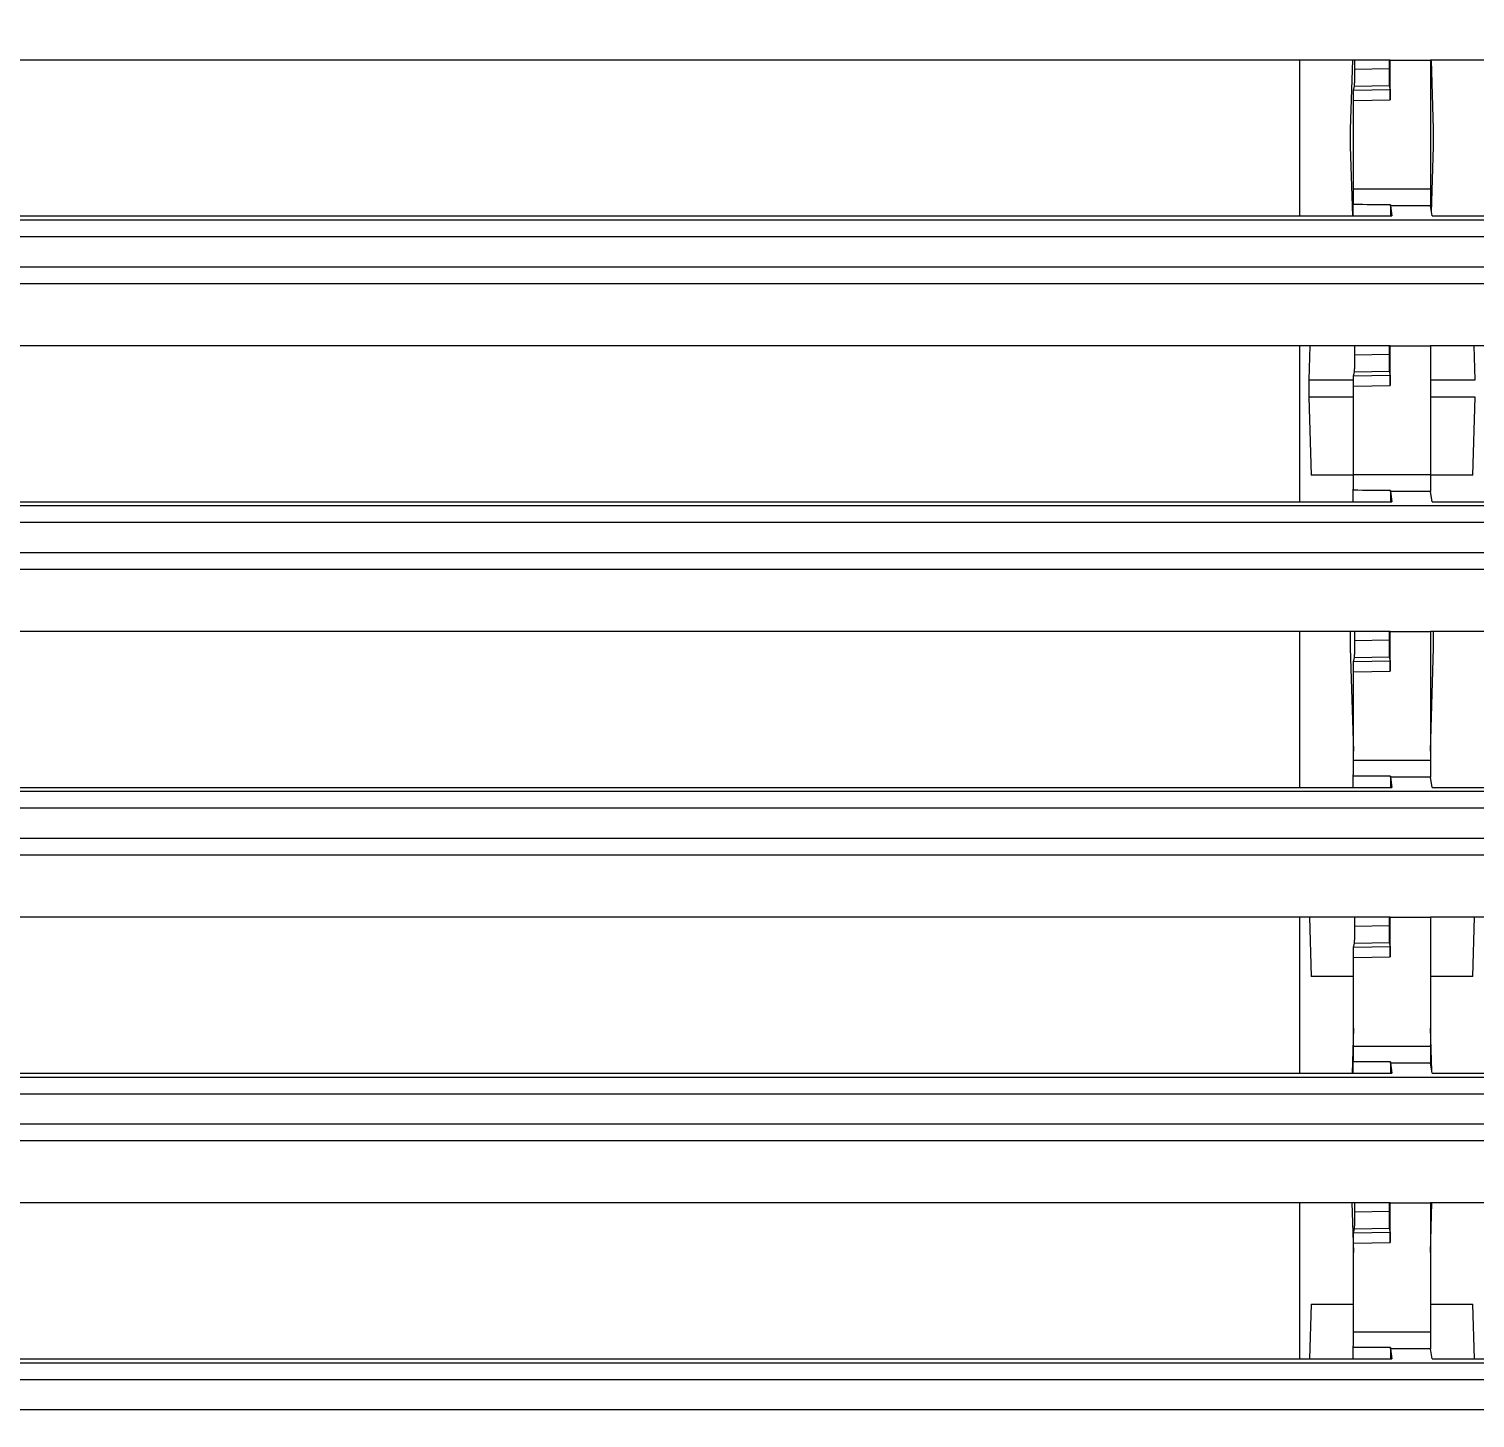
# Model space of a CAD drawing. Header units: millimetres. Extents: x -56261 to 196039, y 9480 to 100001.
# Drawn here: x 33516.31 to 33545.86, y 95765.54 to 95793.94 of the extents above; entities that cross this region are included whole.
import ezdxf

# ---------------------------------------------------------------- set-up
doc = ezdxf.new("R2010")
doc.units = ezdxf.units.MM
doc.set_wipeout_variables(frame=1)
doc.layers.add('SS-AIRCON', color=5, linetype='Continuous')
doc.layers.add('SS-TEXT', color=7, linetype='Continuous')

# ---------------------------------------------------------------- blocks, each defined once
blk = doc.blocks.new('I48T')
at = {"layer": 'SS-AIRCON', "color": 0, "linetype": 'Continuous'}
for p, q in [((-599.9007, -42.51793), (599.9006, -42.51793)), ((599.9006, -43.43208), (-599.9007, -43.43208)), ((578.5326, -43.93017), (-578.5326, -43.93017)), ((210.3008, -44.04772), (126.9009, -44.04772)), ((209.0342, -44.04772), (209.0837, -45.68435)), ((210.3008, -44.04772), (210.3429, -44.34899)), ((294.9008, -44.04772), (211.5009, -44.04772)), ((211.543, -44.34899), (211.5009, -44.04772)), ((213.9162, -45.68435), (213.9657, -44.04772)), ((214.25, -44.04772), (214.25, -48.71102)), ((210.3429, -44.34899), (211.543, -44.34899)), ((210.3485, -44.8476), (212.6515, -44.8476)), ((210.3485, -48.71102), (210.3485, -44.8476)), ((212.6515, -44.8476), (212.6515, -47.5062)), ((210.3485, -45.68435), (209.0837, -45.68435)), ((213.9162, -45.68435), (212.6515, -45.68435)), ((210.3485, -47.22771), (210.3036, -48.71102)), ((212.6515, -47.5062), (211.5486, -47.52548)), ((211.5486, -47.52548), (211.5486, -48.71102)), ((212.6963, -48.71102), (212.6515, -47.22773)), ((211.552, -47.82505), (212.648, -47.8059)), ((211.582, -47.95296), (211.552, -47.82505)), ((212.6178, -47.9358), (211.582, -47.95296)), ((212.648, -47.8059), (212.6178, -47.9358)), ((211.5878, -48.4521), (212.612, -48.43513)), ((212.612, -48.43513), (212.612, -48.71102)), ((126.9486, -48.71102), (210.3485, -48.71102)), ((211.5486, -48.71102), (210.3485, -48.71102)), ((211.5486, -48.71102), (294.9485, -48.71102)), ((211.5878, -48.71102), (211.5878, -48.4521)), ((580.0736, -50.57954), (-580.0737, -50.57954)), ((-599.9007, -51.06793), (599.9006, -51.06793)), ((599.9006, -51.98208), (-599.9007, -51.98208)), ((578.5326, -52.48017), (-578.5326, -52.48017)), ((210.3008, -52.59772), (126.9009, -52.59772)), ((210.3008, -52.59772), (210.3429, -52.89899)), ((210.3096, -52.66086), (210.3485, -53.94441)), ((294.9008, -52.59772), (211.5009, -52.59772)), ((211.543, -52.89899), (211.5009, -52.59772)), ((212.6515, -53.94439), (212.6922, -52.59772)), ((214.25, -52.59772), (214.25, -57.26102)), ((210.3429, -52.89899), (211.543, -52.89899)), ((210.3485, -57.26102), (210.3485, -53.3976)), ((210.3485, -53.3976), (212.6515, -53.3976)), ((212.6515, -53.3976), (212.6515, -56.0562)), ((209.0837, -55.4882), (209.0301, -57.26102)), ((209.0837, -55.4882), (210.3485, -55.4882)), ((212.6515, -55.4882), (213.9162, -55.4882)), ((213.9698, -57.26102), (213.9162, -55.4882)), ((212.6515, -56.0562), (211.5486, -56.07548)), ((211.5486, -56.07548), (211.5486, -57.26102)), ((211.552, -56.37505), (212.648, -56.3559)), ((211.582, -56.50296), (211.552, -56.37505)), ((212.6178, -56.4858), (211.582, -56.50296)), ((212.648, -56.3559), (212.6178, -56.4858)), ((211.5878, -57.0021), (212.612, -56.98513)), ((211.5878, -57.26102), (211.5878, -57.0021)), ((212.612, -56.98513), (212.612, -57.26102)), ((126.9486, -57.26102), (210.3485, -57.26102)), ((211.5486, -57.26102), (210.3485, -57.26102)), ((211.5486, -57.26102), (294.9485, -57.26102)), ((580.0736, -59.12954), (-580.0737, -59.12954)), ((-599.9007, -59.61793), (599.9006, -59.61793)), ((599.9006, -60.53208), (-599.9007, -60.53208)), ((578.5326, -61.03017), (-578.5326, -61.03017)), ((210.3008, -61.14772), (126.9009, -61.14772)), ((210.3008, -61.14772), (210.3429, -61.44899)), ((294.9008, -61.14772), (211.5009, -61.14772)), ((211.543, -61.44899), (211.5009, -61.14772)), ((214.25, -61.14772), (214.25, -65.81102)), ((210.3429, -61.44899), (211.543, -61.44899)), ((210.3485, -62.22771), (210.2548, -65.32427)), ((210.3485, -61.9476), (212.6515, -61.9476)), ((210.3485, -65.81102), (210.3485, -61.9476)), ((212.6515, -61.9476), (212.6515, -64.6062)), ((212.7452, -65.32427), (212.6515, -62.22773)), ((212.6515, -64.6062), (211.5486, -64.62548)), ((211.5486, -64.62548), (211.5486, -65.81102)), ((211.552, -64.92505), (212.648, -64.9059)), ((211.582, -65.05296), (211.552, -64.92505)), ((212.6178, -65.0358), (211.582, -65.05296)), ((212.648, -64.9059), (212.6178, -65.0358)), ((211.5878, -65.5521), (212.612, -65.53513)), ((211.5878, -65.81102), (211.5878, -65.5521)), ((212.612, -65.53513), (212.612, -65.81102)), ((126.9486, -65.81102), (210.3485, -65.81102)), ((211.5486, -65.81102), (210.3485, -65.81102)), ((211.5486, -65.81102), (294.9485, -65.81102)), ((580.0736, -67.67954), (-580.0737, -67.67954)), ((-599.9007, -68.16793), (599.9006, -68.16793)), ((599.9006, -69.08208), (-599.9007, -69.08208)), ((578.5326, -69.58017), (-578.5326, -69.58017)), ((210.3008, -69.69772), (126.9009, -69.69772)), ((210.3008, -69.69772), (210.3429, -69.99899)), ((210.3429, -69.99899), (211.543, -69.99899)), ((294.9008, -69.69772), (211.5009, -69.69772)), ((211.543, -69.99899), (211.5009, -69.69772)), ((214.25, -69.69772), (214.25, -74.36102)), ((209.0837, -70.4882), (209.013, -72.82646)), ((209.0837, -70.4882), (210.3485, -70.4882)), ((210.3485, -74.36102), (210.3485, -70.4976)), ((210.3485, -70.4976), (212.6515, -70.4976)), ((212.6515, -70.4976), (212.6515, -73.1562)), ((212.6516, -70.4882), (213.9162, -70.4882)), ((213.9869, -72.82646), (213.9162, -70.4882)), ((209.013, -72.82646), (210.3485, -72.82646)), ((212.6515, -72.82646), (213.9869, -72.82646)), ((209.013, -73.34608), (209.0437, -74.36102)), ((210.3485, -73.34608), (209.013, -73.34608)), ((212.6515, -73.1562), (211.5486, -73.17548)), ((211.5486, -73.17548), (211.5486, -74.36102)), ((211.552, -73.47505), (212.648, -73.4559)), ((211.582, -73.60296), (211.552, -73.47505)), ((212.648, -73.4559), (212.6178, -73.5858)), ((213.9869, -73.34608), (212.6506, -73.34608)), ((213.9562, -74.36102), (213.9869, -73.34608)), ((212.6178, -73.5858), (211.582, -73.60296)), ((126.9486, -74.36102), (210.3485, -74.36102)), ((211.5486, -74.36102), (210.3485, -74.36102)), ((211.5486, -74.36102), (294.9485, -74.36102)), ((211.5878, -74.1021), (212.612, -74.08513)), ((211.5878, -74.36102), (211.5878, -74.1021)), ((212.612, -74.08513), (212.612, -74.36102)), ((580.0736, -76.22954), (-580.0737, -76.22954)), ((-599.9007, -76.71793), (599.9006, -76.71793)), ((599.9006, -77.63208), (-599.9007, -77.63208)), ((578.5326, -78.13017), (-578.5326, -78.13017)), ((210.3008, -78.24772), (126.9009, -78.24772)), ((210.3008, -78.24772), (210.3429, -78.54899)), ((294.9008, -78.24772), (211.5009, -78.24772)), ((211.543, -78.54899), (211.5009, -78.24772)), ((212.7452, -80.32427), (212.6823, -78.24772)), ((214.25, -78.24772), (214.25, -82.91102)), ((210.3146, -78.34652), (210.2548, -80.32427)), ((210.3429, -78.54899), (211.543, -78.54899)), ((210.3485, -79.0476), (212.6515, -79.0476)), ((210.3485, -82.91102), (210.3485, -79.0476)), ((212.6515, -79.0476), (212.6515, -81.7062)), ((210.2548, -80.84763), (210.3172, -82.91102)), ((212.6827, -82.91102), (212.7451, -80.84763)), ((212.6515, -81.7062), (211.5486, -81.72548)), ((211.5486, -81.72548), (211.5486, -82.91102)), ((211.552, -82.02505), (212.648, -82.0059)), ((211.582, -82.15296), (211.552, -82.02505)), ((212.6178, -82.1358), (211.582, -82.15296)), ((212.648, -82.0059), (212.6178, -82.1358)), ((126.9486, -82.91102), (210.3485, -82.91102)), ((211.5486, -82.91102), (210.3485, -82.91102)), ((211.5486, -82.91102), (294.9485, -82.91102)), ((211.5878, -82.6521), (212.612, -82.63513)), ((211.5878, -82.91102), (211.5878, -82.6521)), ((212.612, -82.63513), (212.612, -82.91102))]:
    blk.add_line(p, q, dxfattribs=at)
for points in [[(210.3485, -44.8475), (210.3485, -44.82727, 0.00015336), (210.3485, -44.80666, 0.00014369), (210.3485, -44.78565, 0.00014235), (210.3485, -44.7643, 0.00015144), (210.3484, -44.74267, 0.00015745), (210.3484, -44.72083, 0.0001634), (210.3483, -44.69883, 0.00016953), (210.3483, -44.67675, 0.00017857), (210.3482, -44.65467, 0.00018745), (210.3481, -44.63268, 0.00019883), (210.3479, -44.61087, 0.00021078), (210.3478, -44.58932, 0.00022579), (210.3476, -44.56815, 0.00024262), (210.3474, -44.54743, 0.00026357), (210.3473, -44.5273, 0.00028666), (210.347, -44.50782, 0.00031355), (210.3468, -44.48913, 0.00035061), (210.3466, -44.47128, 0.00040055), (210.3463, -44.45439, 0.00044368), (210.346, -44.43854, 0.00047523), (210.3457, -44.42385, 0.0006031), (210.3454, -44.41025, 0.00085695), (210.3451, -44.39784, 0.00082954), (210.3448, -44.38692, 0.00037173), (210.3445, -44.37769, 0.00149668), (210.3441, -44.36888, 0.0044122), (210.3436, -44.35929, 0.00430577), (210.3428, -44.34912, 0.0034962)], [(212.6559, -44.38822), (212.6556, -44.39705, 0.00100436), (212.6553, -44.40665, 0.0008493), (212.655, -44.41708, 0.00072114), (212.6547, -44.42826, 0.00062815), (212.6544, -44.4402, 0.00055061), (212.6542, -44.45281, 0.00048868), (212.6539, -44.4661, 0.00043645), (212.6537, -44.48, 0.00039449), (212.6535, -44.49449, 0.0003585), (212.6532, -44.50949, 0.00032833), (212.653, -44.52499, 0.00030237), (212.6529, -44.5409, 0.00027997), (212.6527, -44.5572, 0.00026101), (212.6525, -44.57383, 0.00024433), (212.6524, -44.59074, 0.00022952), (212.6522, -44.60787, 0.00021541), (212.6521, -44.62518, 0.00020576), (212.652, -44.64263, 0.00019823), (212.6519, -44.66019, 0.00018544), (212.6518, -44.67773, 0.00016802), (212.6518, -44.69517, 0.00017483), (212.6517, -44.71283, 0.00019426), (212.6516, -44.73078, 0.00014924), (212.6516, -44.7476, 0.00006427), (212.6516, -44.76277, 0.00018984), (212.6516, -44.78178, 0.00030917), (212.6516, -44.81041, 0.0001564), (212.6516, -44.8475, 0.00008632)], [(211.5521, -47.82499), (211.5519, -47.82395, -0.02762252), (211.5518, -47.82223, -0.00984144), (211.5516, -47.81979, -0.005047), (211.5514, -47.81665, -0.0032506), (211.5512, -47.81274, -0.00220011), (211.5511, -47.80808, -0.00160632), (211.5509, -47.80262, -0.00121177), (211.5507, -47.7964, -0.00096636), (211.5505, -47.78939, -0.00078044), (211.5504, -47.78162, -0.00065297), (211.5502, -47.77308, -0.00055064), (211.55, -47.76382, -0.00047675), (211.5499, -47.75383, -0.00041543), (211.5497, -47.74319, -0.00036944), (211.5496, -47.73191, -0.0003291), (211.5495, -47.72005, -0.00029678), (211.5493, -47.70766, -0.00027212), (211.5492, -47.69478, -0.00025428), (211.5491, -47.68146, -0.00022993), (211.549, -47.66784, -0.00020327), (211.5489, -47.65401, -0.00020711), (211.5488, -47.63973, -0.00022614), (211.5488, -47.62495, -0.00016931), (211.5487, -47.61095, -0.00007116), (211.5487, -47.5982, -0.00021306), (211.5486, -47.582, -0.00034096), (211.5486, -47.55738, -0.00016962), (211.5486, -47.52532, -0.0000923)], [(212.6178, -47.9359), (212.6176, -47.93793, 0.02449992), (212.6173, -47.94133, 0.00856643), (212.617, -47.94617, 0.00428988), (212.6167, -47.95239, 0.0026938), (212.6164, -47.96008, 0.00180774), (212.6161, -47.96917, 0.00131206), (212.6158, -47.97969, 0.00098823), (212.6155, -47.99156, 0.00078446), (212.6153, -48.00478, 0.00063399), (212.615, -48.01925, 0.00052889), (212.6147, -48.03496, 0.00044693), (212.6145, -48.05176, 0.0003861), (212.6142, -48.06962, 0.00033731), (212.614, -48.08841, 0.00029931), (212.6138, -48.10806, 0.00026747), (212.6136, -48.12844, 0.00024087), (212.6134, -48.14944, 0.00022122), (212.6132, -48.17098, 0.00020594), (212.6131, -48.19298, 0.00018714), (212.6129, -48.21519, 0.0001658), (212.6128, -48.23749, 0.00016785), (212.6127, -48.26023, 0.00018119), (212.6126, -48.28348, 0.00013801), (212.6125, -48.30535, 0.00006186), (212.6124, -48.32512, 0.00016942), (212.6123, -48.34986, 0.00026948), (212.6122, -48.38698, 0.00013685), (212.6122, -48.435, 0.00007607)], [(210.3485, -53.39749), (210.3485, -53.37726, 0.00015336), (210.3485, -53.35665, 0.00014369), (210.3485, -53.33564, 0.00014235), (210.3485, -53.31429, 0.00015144), (210.3484, -53.29266, 0.00015745), (210.3484, -53.27082, 0.0001634), (210.3483, -53.24882, 0.00016953), (210.3483, -53.22674, 0.00017857), (210.3482, -53.20467, 0.00018745), (210.3481, -53.18268, 0.00019883), (210.3479, -53.16086, 0.00021078), (210.3478, -53.13932, 0.00022579), (210.3476, -53.11814, 0.00024261), (210.3474, -53.09743, 0.00026357), (210.3473, -53.0773, 0.00028665), (210.347, -53.05782, 0.00031355), (210.3468, -53.03912, 0.0003506), (210.3466, -53.02127, 0.00040054), (210.3463, -53.00439, 0.00044367), (210.346, -52.98853, 0.00047521), (210.3457, -52.97384, 0.00060308), (210.3454, -52.96025, 0.00085691), (210.3451, -52.94784, 0.00082949), (210.3448, -52.93691, 0.0003717), (210.3445, -52.92768, 0.00149656), (210.3441, -52.91887, 0.0044117), (210.3436, -52.90928, 0.00430502), (210.3428, -52.89911, 0.00349544)], [(212.6559, -52.93821), (212.6556, -52.94704, 0.00100421), (212.6553, -52.95665, 0.00084919), (212.655, -52.96707, 0.00072106), (212.6547, -52.97826, 0.00062809), (212.6544, -52.99019, 0.00055056), (212.6542, -53.00281, 0.00048864), (212.6539, -53.0161, 0.00043642), (212.6537, -53.03, 0.00039446), (212.6535, -53.04448, 0.00035848), (212.6532, -53.05949, 0.00032831), (212.653, -53.07498, 0.00030236), (212.6529, -53.09089, 0.00027996), (212.6527, -53.1072, 0.000261), (212.6525, -53.12382, 0.00024432), (212.6524, -53.14073, 0.00022952), (212.6522, -53.15787, 0.00021541), (212.6521, -53.17517, 0.00020576), (212.652, -53.19263, 0.00019822), (212.6519, -53.21019, 0.00018544), (212.6518, -53.22773, 0.00016802), (212.6518, -53.24516, 0.00017483), (212.6517, -53.26282, 0.00019427), (212.6516, -53.28077, 0.00014924), (212.6516, -53.29759, 0.00006427), (212.6516, -53.31276, 0.00018984), (212.6516, -53.33178, 0.00030918), (212.6516, -53.3604, 0.00015641), (212.6516, -53.39749, 0.00008632)], [(211.5521, -56.37498), (211.5519, -56.37394, -0.02764609), (211.5518, -56.37222, -0.00984643), (211.5516, -56.36978, -0.00504879), (211.5514, -56.36664, -0.00325148), (211.5512, -56.36273, -0.00220057), (211.5511, -56.35807, -0.00160659), (211.5509, -56.35262, -0.00121194), (211.5507, -56.3464, -0.00096648), (211.5505, -56.33938, -0.00078052), (211.5504, -56.33161, -0.00065302), (211.5502, -56.32307, -0.00055068), (211.55, -56.31381, -0.00047678), (211.5499, -56.30383, -0.00041545), (211.5497, -56.29319, -0.00036945), (211.5496, -56.2819, -0.00032911), (211.5495, -56.27005, -0.00029679), (211.5493, -56.25765, -0.00027212), (211.5492, -56.24478, -0.00025428), (211.5491, -56.23145, -0.00022993), (211.549, -56.21784, -0.00020327), (211.5489, -56.204, -0.00020711), (211.5488, -56.18972, -0.00022614), (211.5488, -56.17494, -0.00016931), (211.5487, -56.16094, -0.00007116), (211.5487, -56.1482, -0.00021305), (211.5486, -56.13199, -0.00034095), (211.5486, -56.10737, -0.00016962), (211.5486, -56.07532, -0.0000923)], [(212.6178, -56.48589), (212.6176, -56.48792, 0.02448778), (212.6173, -56.49133, 0.00856397), (212.617, -56.49616, 0.00428904), (212.6167, -56.50238, 0.0026934), (212.6164, -56.51007, 0.00180753), (212.6161, -56.51916, 0.00131194), (212.6158, -56.52968, 0.00098815), (212.6155, -56.54155, 0.0007844), (212.6153, -56.55478, 0.00063396), (212.615, -56.56925, 0.00052886), (212.6147, -56.58495, 0.00044692), (212.6145, -56.60175, 0.00038609), (212.6142, -56.61962, 0.0003373), (212.614, -56.63841, 0.0002993), (212.6138, -56.65806, 0.00026747), (212.6136, -56.67843, 0.00024086), (212.6134, -56.69944, 0.00022122), (212.6132, -56.72098, 0.00020594), (212.6131, -56.74297, 0.00018714), (212.6129, -56.76519, 0.0001658), (212.6128, -56.78749, 0.00016785), (212.6127, -56.81023, 0.00018119), (212.6126, -56.83348, 0.00013801), (212.6125, -56.85534, 0.00006186), (212.6124, -56.87511, 0.00016942), (212.6123, -56.89985, 0.00026948), (212.6122, -56.93697, 0.00013685), (212.6122, -56.98499, 0.00007607)], [(210.3485, -61.94748), (210.3485, -61.92725, 0.00015336), (210.3485, -61.90664, 0.0001437), (210.3485, -61.88563, 0.00014235), (210.3485, -61.86429, 0.00015145), (210.3484, -61.84266, 0.00015745), (210.3484, -61.82081, 0.00016341), (210.3483, -61.79882, 0.00016953), (210.3483, -61.77674, 0.00017858), (210.3482, -61.75466, 0.00018745), (210.3481, -61.73267, 0.00019883), (210.3479, -61.71086, 0.00021078), (210.3478, -61.68931, 0.00022578), (210.3476, -61.66814, 0.00024261), (210.3474, -61.64742, 0.00026357), (210.3473, -61.62729, 0.00028665), (210.347, -61.60781, 0.00031354), (210.3468, -61.58912, 0.0003506), (210.3466, -61.57127, 0.00040053), (210.3463, -61.55438, 0.00044365), (210.346, -61.53853, 0.00047519), (210.3457, -61.52384, 0.00060305), (210.3454, -61.51024, 0.00085686), (210.3451, -61.49783, 0.00082944), (210.3448, -61.48691, 0.00037168), (210.3445, -61.47767, 0.00149645), (210.3441, -61.46887, 0.00441119), (210.3436, -61.45928, 0.00430428), (210.3428, -61.4491, 0.00349467)], [(212.6559, -61.4882), (212.6556, -61.49703, 0.00100406), (212.6553, -61.50664, 0.00084908), (212.655, -61.51707, 0.00072098), (212.6547, -61.52825, 0.00062802), (212.6544, -61.54018, 0.00055051), (212.6542, -61.5528, 0.00048861), (212.6539, -61.56609, 0.00043639), (212.6537, -61.57999, 0.00039444), (212.6535, -61.59448, 0.00035846), (212.6532, -61.60948, 0.0003283), (212.653, -61.62497, 0.00030234), (212.6529, -61.64089, 0.00027995), (212.6527, -61.65719, 0.000261), (212.6525, -61.67382, 0.00024432), (212.6524, -61.69073, 0.00022951), (212.6522, -61.70786, 0.00021541), (212.6521, -61.72517, 0.00020576), (212.652, -61.74262, 0.00019822), (212.6519, -61.76018, 0.00018544), (212.6518, -61.77772, 0.00016802), (212.6518, -61.79516, 0.00017483), (212.6517, -61.81281, 0.00019427), (212.6516, -61.83077, 0.00014924), (212.6516, -61.84759, 0.00006427), (212.6516, -61.86275, 0.00018985), (212.6516, -61.88177, 0.00030918), (212.6516, -61.91039, 0.00015641), (212.6516, -61.94748, 0.00008632)], [(211.5521, -64.92498), (211.5519, -64.92394, -0.0276697), (211.5518, -64.92221, -0.00985142), (211.5516, -64.91978, -0.00505058), (211.5514, -64.91663, -0.00325236), (211.5512, -64.91272, -0.00220104), (211.5511, -64.90806, -0.00160687), (211.5509, -64.90261, -0.00121211), (211.5507, -64.89639, -0.00096659), (211.5505, -64.88938, -0.0007806), (211.5504, -64.88161, -0.00065308), (211.5502, -64.87307, -0.00055072), (211.55, -64.86381, -0.00047681), (211.5499, -64.85382, -0.00041547), (211.5497, -64.84318, -0.00036947), (211.5496, -64.8319, -0.00032912), (211.5495, -64.82004, -0.0002968), (211.5493, -64.80765, -0.00027213), (211.5492, -64.79477, -0.00025429), (211.5491, -64.78145, -0.00022994), (211.549, -64.76783, -0.00020327), (211.5489, -64.754, -0.00020711), (211.5488, -64.73972, -0.00022614), (211.5488, -64.72494, -0.00016931), (211.5487, -64.71094, -0.00007115), (211.5487, -64.69819, -0.00021305), (211.5486, -64.68198, -0.00034095), (211.5486, -64.65736, -0.00016961), (211.5486, -64.62531, -0.00009229)], [(212.6178, -65.03589), (212.6176, -65.03791, 0.02447565), (212.6173, -65.04132, 0.00856151), (212.617, -65.04615, 0.00428819), (212.6167, -65.05238, 0.002693), (212.6164, -65.06007, 0.00180732), (212.6161, -65.06915, 0.00131181), (212.6158, -65.07968, 0.00098808), (212.6155, -65.09155, 0.00078435), (212.6153, -65.10477, 0.00063392), (212.615, -65.11924, 0.00052884), (212.6147, -65.13494, 0.0004469), (212.6145, -65.15175, 0.00038608), (212.6142, -65.16961, 0.00033729), (212.614, -65.1884, 0.0002993), (212.6138, -65.20805, 0.00026746), (212.6136, -65.22842, 0.00024086), (212.6134, -65.24943, 0.00022122), (212.6132, -65.27097, 0.00020594), (212.6131, -65.29297, 0.00018714), (212.6129, -65.31518, 0.0001658), (212.6128, -65.33748, 0.00016785), (212.6127, -65.36022, 0.00018119), (212.6126, -65.38347, 0.00013801), (212.6125, -65.40533, 0.00006186), (212.6124, -65.42511, 0.00016942), (212.6123, -65.44985, 0.00026949), (212.6122, -65.48696, 0.00013685), (212.6122, -65.53498, 0.00007607)], [(210.2546, -65.32631), (210.2545, -65.3311, 0.00049683), (210.2544, -65.33624, 0.00042404), (210.2542, -65.34172, 0.00038016), (210.2541, -65.34754, 0.00036232), (210.254, -65.35374, 0.00033786), (210.2539, -65.36028, 0.00031627), (210.2538, -65.36721, 0.00029514), (210.2536, -65.37449, 0.00027998), (210.2535, -65.38215, 0.0002637), (210.2534, -65.39018, 0.00025138), (210.2533, -65.39858, 0.00023831), (210.2532, -65.40733, 0.0002286), (210.2531, -65.41644, 0.00021816), (210.253, -65.4259, 0.00021042), (210.2529, -65.43569, 0.00020206), (210.2528, -65.44581, 0.00019592), (210.2527, -65.45624, 0.00018928), (210.2527, -65.46696, 0.00018445), (210.2526, -65.47795, 0.00017925), (210.2525, -65.4892, 0.00017556), (210.2525, -65.50068, 0.00017157), (210.2524, -65.51237, 0.00016871), (210.2524, -65.52423, 0.00016597), (210.2523, -65.53625, 0.00016443), (210.2523, -65.5484, 0.00016207), (210.2523, -65.56063, 0.00015952), (210.2523, -65.57294, 0.00016046), (210.2523, -65.58527, 0.00016567), (210.2523, -65.59761, 0.00017119), (210.2523, -65.60992, 0.00017853), (210.2523, -65.62217, 0.00018181), (210.2523, -65.63433, 0.00018118), (210.2524, -65.64637, 0.0001827), (210.2524, -65.65826, 0.00018547), (210.2525, -65.66997, 0.00018841), (210.2525, -65.68148, 0.00019039), (210.2526, -65.69275, 0.00019594), (210.2527, -65.70379, 0.00020337), (210.2528, -65.71456, 0.00020454), (210.2529, -65.72502, 0.00019807), (210.253, -65.73512, 0.00022177), (210.2531, -65.74502, 0.00026781), (210.2532, -65.75474, 0.00022115), (210.2533, -65.76368, 0.00009616), (210.2534, -65.77159, 0.00031174), (210.2535, -65.78093, 0.000582), (210.2537, -65.79424, 0.00032979), (210.254, -65.81102, 0.00019144)], [(212.7459, -65.81102), (212.746, -65.80405, 0.00035109), (212.7462, -65.79671, 0.0003116), (212.7463, -65.789, 0.00028727), (212.7464, -65.78093, 0.00027891), (212.7465, -65.77248, 0.00026601), (212.7467, -65.76368, 0.00025413), (212.7468, -65.75452, 0.00024229), (212.7469, -65.74502, 0.00023405), (212.747, -65.73517, 0.00022493), (212.7471, -65.72502, 0.00021812), (212.7472, -65.71454, 0.00021079), (212.7472, -65.70379, 0.00020551), (212.7473, -65.69275, 0.00019979), (212.7474, -65.68148, 0.00019571), (212.7475, -65.66997, 0.00019137), (212.7475, -65.65826, 0.00018838), (212.7476, -65.64637, 0.00018523), (212.7476, -65.63433, 0.00018307), (212.7476, -65.62217, 0.00018116), (212.7477, -65.60992, 0.00018027), (212.7477, -65.59761, 0.00017888), (212.7477, -65.58527, 0.00017727), (212.7477, -65.57294, 0.00017632), (212.7476, -65.56063, 0.00017576), (212.7476, -65.5484, 0.00017645), (212.7476, -65.53625, 0.00017795), (212.7476, -65.52423, 0.00018008), (212.7475, -65.51237, 0.00018211), (212.7475, -65.50068, 0.00018523), (212.7474, -65.4892, 0.0001883), (212.7473, -65.47795, 0.00019263), (212.7472, -65.46696, 0.00019663), (212.7472, -65.45624, 0.00020243), (212.7471, -65.44581, 0.00020799), (212.747, -65.43569, 0.00021493), (212.7469, -65.4259, 0.00022065), (212.7468, -65.41644, 0.00023118), (212.7467, -65.40733, 0.00024348), (212.7465, -65.39857, 0.00024982), (212.7464, -65.39018, 0.00024633), (212.7463, -65.38219, 0.00027994), (212.7462, -65.37449, 0.00034308), (212.746, -65.36705, 0.00029195), (212.7459, -65.36028, 0.00013289), (212.7458, -65.35435, 0.00041829), (212.7456, -65.34754, 0.00081006), (212.7454, -65.33808, 0.00048239), (212.7451, -65.32631, 0.00028906)], [(210.3485, -70.49747), (210.3485, -70.47724, 0.00015337), (210.3485, -70.45663, 0.0001437), (210.3485, -70.43562, 0.00014236), (210.3485, -70.41428, 0.00015145), (210.3484, -70.39265, 0.00015746), (210.3484, -70.37081, 0.00016341), (210.3483, -70.34881, 0.00016953), (210.3483, -70.32673, 0.00017858), (210.3482, -70.30466, 0.00018745), (210.3481, -70.28266, 0.00019883), (210.3479, -70.26085, 0.00021078), (210.3478, -70.2393, 0.00022578), (210.3476, -70.21813, 0.00024261), (210.3474, -70.19742, 0.00026357), (210.3473, -70.17729, 0.00028665), (210.347, -70.15781, 0.00031354), (210.3468, -70.13911, 0.00035059), (210.3466, -70.12126, 0.00040052), (210.3463, -70.10438, 0.00044364), (210.346, -70.08852, 0.00047518), (210.3457, -70.07383, 0.00060303), (210.3454, -70.06024, 0.00085682), (210.3451, -70.04782, 0.00082939), (210.3448, -70.0369, 0.00037165), (210.3445, -70.02767, 0.00149633), (210.3441, -70.01886, 0.00441068), (210.3436, -70.00927, 0.00430353), (210.3428, -69.99909, 0.0034939)], [(212.6559, -70.03819), (212.6556, -70.04702, 0.00100391), (212.6553, -70.05663, 0.00084897), (212.655, -70.06706, 0.00072089), (212.6547, -70.07824, 0.00062796), (212.6544, -70.09018, 0.00055046), (212.6542, -70.10279, 0.00048857), (212.6539, -70.11609, 0.00043635), (212.6537, -70.12999, 0.00039441), (212.6535, -70.14447, 0.00035844), (212.6532, -70.15948, 0.00032828), (212.653, -70.17497, 0.00030233), (212.6529, -70.19089, 0.00027994), (212.6527, -70.20719, 0.00026099), (212.6525, -70.22381, 0.00024431), (212.6524, -70.24072, 0.00022951), (212.6522, -70.25786, 0.0002154), (212.6521, -70.27516, 0.00020575), (212.652, -70.29262, 0.00019822), (212.6519, -70.31018, 0.00018544), (212.6518, -70.32772, 0.00016802), (212.6518, -70.34515, 0.00017483), (212.6517, -70.36281, 0.00019427), (212.6516, -70.38076, 0.00014924), (212.6516, -70.39758, 0.00006427), (212.6516, -70.41275, 0.00018985), (212.6516, -70.43176, 0.00030919), (212.6516, -70.46038, 0.00015642), (212.6516, -70.49747, 0.00008632)], [(213.9868, -73.34593), (213.987, -73.34053, 0.0006559), (213.9871, -73.33471, 0.0005494), (213.9873, -73.32844, 0.0004867), (213.9874, -73.32173, 0.00046188), (213.9876, -73.31456, 0.00042791), (213.9878, -73.30694, 0.00039831), (213.9879, -73.29884, 0.00036967), (213.9881, -73.29029, 0.0003495), (213.9882, -73.28126, 0.000328), (213.9884, -73.27178, 0.00031198), (213.9885, -73.26184, 0.00029513), (213.9886, -73.25146, 0.00028285), (213.9887, -73.24064, 0.00026975), (213.9889, -73.22942, 0.00026024), (213.989, -73.21778, 0.00025009), (213.9891, -73.20579, 0.00024282), (213.9892, -73.19344, 0.00023509), (213.9892, -73.18078, 0.00022967), (213.9893, -73.16783, 0.00022398), (213.9894, -73.15463, 0.00022012), (213.9894, -73.14122, 0.00021622), (213.9895, -73.12764, 0.00021374), (213.9895, -73.11392, 0.00021145), (213.9895, -73.10012, 0.00021023), (213.9895, -73.08627, 0.00020946), (213.9895, -73.07242, 0.00020946), (213.9895, -73.05862, 0.00021022), (213.9895, -73.0449, 0.00021143), (213.9894, -73.03132, 0.00021372), (213.9894, -73.01791, 0.00021622), (213.9893, -73.00471, 0.00022008), (213.9892, -72.99176, 0.00022386), (213.9892, -72.9791, 0.00022964), (213.9891, -72.96675, 0.00023535), (213.989, -72.95475, 0.00024268), (213.9889, -72.94312, 0.00024883), (213.9887, -72.93189, 0.00026045), (213.9886, -72.92107, 0.00027411), (213.9885, -72.91068, 0.00028161), (213.9884, -72.90074, 0.0002783), (213.9882, -72.8913, 0.00031627), (213.9881, -72.88223, 0.00038746), (213.9879, -72.8735, 0.0003326), (213.9878, -72.86557, 0.00015525), (213.9876, -72.85865, 0.00047648), (213.9874, -72.85078, 0.00093059), (213.9872, -72.83996, 0.00056537), (213.9868, -72.82657, 0.00034337)], [(211.5521, -73.47497), (211.5519, -73.47393, -0.0276779), (211.5518, -73.47221, -0.00985806), (211.5516, -73.46977, -0.00505478), (211.5514, -73.46663, -0.00325535), (211.5512, -73.46273, -0.00220319), (211.5511, -73.45807, -0.0016085), (211.5509, -73.45262, -0.00121338), (211.5507, -73.44641, -0.00096763), (211.5505, -73.43941, -0.00078145), (211.5504, -73.43165, -0.0006538), (211.5502, -73.42312, -0.00055133), (211.55, -73.41387, -0.00047734), (211.5499, -73.4039, -0.00041594), (211.5497, -73.39327, -0.00036989), (211.5496, -73.38199, -0.0003295), (211.5495, -73.37015, -0.00029714), (211.5493, -73.35777, -0.00027244), (211.5492, -73.34491, -0.00025459), (211.5491, -73.33161, -0.00023021), (211.549, -73.31801, -0.00020351), (211.5489, -73.30419, -0.00020736), (211.5488, -73.28993, -0.00022641), (211.5488, -73.27516, -0.00016951), (211.5487, -73.26118, -0.00007124), (211.5487, -73.24845, -0.00021331), (211.5486, -73.23226, -0.00034136), (211.5486, -73.20767, -0.00016982), (211.5486, -73.17565, -0.00009241)], [(212.6178, -73.58588), (212.6176, -73.58791, 0.02446354), (212.6173, -73.59131, 0.00855905), (212.617, -73.59614, 0.00428734), (212.6167, -73.60237, 0.00269259), (212.6164, -73.61006, 0.00180711), (212.6161, -73.61915, 0.00131169), (212.6158, -73.62967, 0.000988), (212.6155, -73.64154, 0.0007843), (212.6153, -73.65477, 0.00063389), (212.615, -73.66924, 0.00052881), (212.6147, -73.68494, 0.00044688), (212.6145, -73.70174, 0.00038607), (212.6142, -73.71961, 0.00033728), (212.614, -73.7384, 0.00029929), (212.6138, -73.75805, 0.00026746), (212.6136, -73.77842, 0.00024085), (212.6134, -73.79943, 0.00022121), (212.6132, -73.82097, 0.00020594), (212.6131, -73.84296, 0.00018714), (212.6129, -73.86518, 0.0001658), (212.6128, -73.88748, 0.00016785), (212.6127, -73.91022, 0.00018119), (212.6126, -73.93346, 0.00013801), (212.6125, -73.95533, 0.00006186), (212.6124, -73.9751, 0.00016943), (212.6123, -73.99984, 0.00026949), (212.6122, -74.03695, 0.00013685), (212.6122, -74.08497, 0.00007607)], [(210.3485, -79.04746), (210.3485, -79.02723, 0.00015337), (210.3485, -79.00663, 0.0001437), (210.3485, -78.98562, 0.00014236), (210.3485, -78.96427, 0.00015145), (210.3484, -78.94264, 0.00015746), (210.3484, -78.9208, 0.00016341), (210.3483, -78.8988, 0.00016953), (210.3483, -78.87673, 0.00017858), (210.3482, -78.85465, 0.00018745), (210.3481, -78.83266, 0.00019883), (210.3479, -78.81085, 0.00021078), (210.3478, -78.7893, 0.00022578), (210.3476, -78.76813, 0.00024261), (210.3474, -78.74741, 0.00026356), (210.3473, -78.72728, 0.00028664), (210.347, -78.7078, 0.00031353), (210.3468, -78.68911, 0.00035058), (210.3466, -78.67126, 0.00040051), (210.3463, -78.65437, 0.00044363), (210.346, -78.63852, 0.00047516), (210.3457, -78.62382, 0.000603), (210.3454, -78.61023, 0.00085677), (210.3451, -78.59782, 0.00082934), (210.3448, -78.58689, 0.00037162), (210.3445, -78.57766, 0.00149621), (210.3441, -78.56885, 0.00441018), (210.3436, -78.55926, 0.00430279), (210.3428, -78.54908, 0.00349314)], [(212.6559, -78.58818), (212.6556, -78.59701, 0.00100376), (212.6553, -78.60662, 0.00084886), (212.655, -78.61705, 0.00072081), (212.6547, -78.62824, 0.00062789), (212.6544, -78.64017, 0.00055041), (212.6542, -78.65279, 0.00048853), (212.6539, -78.66608, 0.00043632), (212.6537, -78.67998, 0.00039439), (212.6535, -78.69447, 0.00035842), (212.6532, -78.70947, 0.00032826), (212.653, -78.72496, 0.00030232), (212.6529, -78.74088, 0.00027993), (212.6527, -78.75718, 0.00026098), (212.6525, -78.77381, 0.0002443), (212.6524, -78.79072, 0.00022951), (212.6522, -78.80785, 0.0002154), (212.6521, -78.82516, 0.00020575), (212.652, -78.84261, 0.00019822), (212.6519, -78.86017, 0.00018544), (212.6518, -78.87771, 0.00016802), (212.6518, -78.89515, 0.00017483), (212.6517, -78.9128, 0.00019427), (212.6516, -78.93075, 0.00014924), (212.6516, -78.94757, 0.00006428), (212.6516, -78.96274, 0.00018985), (212.6516, -78.98175, 0.00030919), (212.6516, -79.01037, 0.00015642), (212.6516, -79.04746, 0.00008632)], [(210.2546, -80.32612), (210.2545, -80.33154, 0.00055771), (210.2543, -80.33738, 0.00046738), (210.2542, -80.34367, 0.00041422), (210.2541, -80.35039, 0.00039325), (210.2539, -80.35758, 0.00036447), (210.2538, -80.36522, 0.00033937), (210.2536, -80.37333, 0.00031507), (210.2535, -80.3819, 0.00029797), (210.2534, -80.39094, 0.00027972), (210.2533, -80.40044, 0.00026613), (210.2532, -80.4104, 0.00025182), (210.253, -80.42079, 0.0002414), (210.2529, -80.43163, 0.00023028), (210.2528, -80.44286, 0.00022221), (210.2527, -80.45451, 0.00021359), (210.2527, -80.46651, 0.00020743), (210.2526, -80.47887, 0.00020087), (210.2525, -80.49154, 0.00019627), (210.2524, -80.5045, 0.00019145), (210.2524, -80.5177, 0.00018819), (210.2523, -80.53112, 0.00018489), (210.2523, -80.54471, 0.0001828), (210.2523, -80.55843, 0.00018088), (210.2523, -80.57223, 0.00017987), (210.2523, -80.58608, 0.00017925), (210.2523, -80.59993, 0.00017927), (210.2523, -80.61374, 0.00017991), (210.2523, -80.62745, 0.00018095), (210.2523, -80.64104, 0.0001829), (210.2524, -80.65445, 0.00018503), (210.2524, -80.66765, 0.00018833), (210.2525, -80.6806, 0.00019156), (210.2526, -80.69327, 0.0001965), (210.2527, -80.70562, 0.00020138), (210.2527, -80.71762, 0.00020765), (210.2528, -80.72925, 0.0002129), (210.2529, -80.74048, 0.00022283), (210.253, -80.75131, 0.00023452), (210.2532, -80.7617, 0.00024093), (210.2533, -80.77164, 0.00023809), (210.2534, -80.78108, 0.00027056), (210.2535, -80.79015, 0.00033145), (210.2537, -80.79889, 0.00028451), (210.2538, -80.80681, 0.00013281), (210.2539, -80.81374, 0.00040757), (210.2541, -80.82162, 0.00079596), (210.2543, -80.83244, 0.00048354), (210.2546, -80.84583, 0.00029366)], [(212.7451, -80.84583), (212.7453, -80.84043, 0.00061488), (212.7454, -80.8346, 0.00051511), (212.7456, -80.82833, 0.00045637), (212.7457, -80.82162, 0.00043315), (212.7459, -80.81444, 0.00040134), (212.746, -80.80681, 0.00037361), (212.7462, -80.79871, 0.00034679), (212.7463, -80.79015, 0.00032789), (212.7464, -80.78112, 0.00030774), (212.7466, -80.77164, 0.00029274), (212.7467, -80.76169, 0.00027694), (212.7468, -80.75131, 0.00026544), (212.7469, -80.74048, 0.00025316), (212.747, -80.72925, 0.00024426), (212.7471, -80.71762, 0.00023474), (212.7472, -80.70562, 0.00022794), (212.7473, -80.69327, 0.0002207), (212.7474, -80.6806, 0.00021562), (212.7475, -80.66765, 0.00021029), (212.7475, -80.65445, 0.00020668), (212.7476, -80.64104, 0.00020303), (212.7476, -80.62745, 0.00020071), (212.7476, -80.61374, 0.00019857), (212.7477, -80.59993, 0.00019743), (212.7477, -80.58608, 0.00019673), (212.7477, -80.57223, 0.00019671), (212.7476, -80.55843, 0.00019739), (212.7476, -80.54471, 0.0001985), (212.7476, -80.53112, 0.00020061), (212.7475, -80.5177, 0.00020292), (212.7475, -80.5045, 0.00020651), (212.7474, -80.49154, 0.00021002), (212.7473, -80.47887, 0.00021541), (212.7472, -80.46651, 0.00022072), (212.7471, -80.45451, 0.00022756), (212.747, -80.44286, 0.00023328), (212.7469, -80.43163, 0.00024412), (212.7468, -80.42079, 0.00025688), (212.7467, -80.41039, 0.00026385), (212.7466, -80.40044, 0.0002607), (212.7464, -80.39099, 0.0002962), (212.7463, -80.3819, 0.00036277), (212.7461, -80.37315, 0.00031132), (212.746, -80.36522, 0.0001453), (212.7459, -80.35828, 0.00044584), (212.7457, -80.35039, 0.00087027), (212.7454, -80.33954, 0.00052842), (212.7451, -80.32612, 0.00032083)], [(211.5521, -82.02496), (211.5519, -82.02392, -0.02770156), (211.5518, -82.0222, -0.00986306), (211.5516, -82.01977, -0.00505658), (211.5514, -82.01663, -0.00325623), (211.5512, -82.01272, -0.00220366), (211.5511, -82.00807, -0.00160878), (211.5509, -82.00262, -0.00121355), (211.5507, -81.99641, -0.00096774), (211.5505, -81.9894, -0.00078153), (211.5504, -81.98164, -0.00065385), (211.5502, -81.97311, -0.00055137), (211.55, -81.96386, -0.00047737), (211.5499, -81.95389, -0.00041597), (211.5497, -81.94326, -0.00036991), (211.5496, -81.93199, -0.00032951), (211.5495, -81.92015, -0.00029715), (211.5493, -81.90777, -0.00027245), (211.5492, -81.89491, -0.00025459), (211.5491, -81.8816, -0.00023021), (211.549, -81.868, -0.00020351), (211.5489, -81.85418, -0.00020736), (211.5488, -81.83992, -0.00022641), (211.5488, -81.82516, -0.00016951), (211.5487, -81.81117, -0.00007124), (211.5487, -81.79844, -0.0002133), (211.5486, -81.78225, -0.00034135), (211.5486, -81.75766, -0.00016981), (211.5486, -81.72564, -0.0000924)], [(212.6178, -82.13587), (212.6176, -82.1379, 0.02445143), (212.6173, -82.1413, 0.0085566), (212.617, -82.14614, 0.0042865), (212.6167, -82.15236, 0.00269219), (212.6164, -82.16005, 0.0018069), (212.6161, -82.16914, 0.00131157), (212.6158, -82.17966, 0.00098792), (212.6155, -82.19153, 0.00078425), (212.6153, -82.20476, 0.00063386), (212.615, -82.21923, 0.00052879), (212.6147, -82.23493, 0.00044686), (212.6145, -82.25174, 0.00038605), (212.6142, -82.2696, 0.00033727), (212.614, -82.28839, 0.00029928), (212.6138, -82.30804, 0.00026745), (212.6136, -82.32841, 0.00024085), (212.6134, -82.34942, 0.00022121), (212.6132, -82.37096, 0.00020593), (212.6131, -82.39296, 0.00018714), (212.6129, -82.41517, 0.00016579), (212.6128, -82.43747, 0.00016785), (212.6127, -82.46021, 0.00018119), (212.6126, -82.48346, 0.00013801), (212.6125, -82.50532, 0.00006186), (212.6124, -82.52509, 0.00016943), (212.6123, -82.54983, 0.00026949), (212.6122, -82.58694, 0.00013685), (212.6122, -82.63496, 0.00007607)]]:
    blk.add_lwpolyline(points, format="xyb", dxfattribs=at)
for points in [[(211.5446, -44.38146), (211.5436, -44.348), (211.5424, -44.24128), (211.5423, -44.09976), (211.5424, -44.04772)], [(211.5446, -52.93181), (211.5436, -52.898), (211.5424, -52.79128), (211.5423, -52.64976), (211.5424, -52.59772)], [(211.5446, -61.4818), (211.5436, -61.448), (211.5424, -61.34128), (211.5423, -61.19976), (211.5424, -61.14772)], [(211.5446, -70.03179), (211.5436, -69.998), (211.5424, -69.89128), (211.5423, -69.74976), (211.5424, -69.69772)], [(211.5446, -78.58178), (211.5436, -78.548), (211.5424, -78.44128), (211.5423, -78.29976), (211.5424, -78.24772)]]:
    blk.add_open_spline(points, degree=3, knots=[0, 0, 0, 0, 0.0002540524, 0.0004116041, 0.0004116041, 0.0004116041, 0.0004116041], dxfattribs=at)
for points in [[(212.6573, -44.04772), (212.6576, -44.18199), (212.6569, -44.33524), (212.6559, -44.38822)], [(211.5429, -44.34912), (211.5436, -44.35324), (211.5441, -44.36426), (211.5446, -44.38146)], [(211.5446, -44.38146), (211.915, -44.38378), (212.2854, -44.38597), (212.6559, -44.38822)], [(212.6516, -47.50613), (212.6515, -47.66376), (212.6499, -47.79762), (212.6481, -47.8058)], [(211.5877, -48.45206), (211.5878, -48.17855), (211.5853, -47.967), (211.582, -47.95297)], [(212.6573, -52.59772), (212.6576, -52.73199), (212.6569, -52.88524), (212.6559, -52.93821)], [(211.5429, -52.89911), (211.5436, -52.90324), (211.5441, -52.91426), (211.5446, -52.93181)], [(211.5446, -52.93181), (211.915, -52.93378), (212.2854, -52.93597), (212.6559, -52.93821)], [(212.6516, -56.05612), (212.6515, -56.21376), (212.6499, -56.34762), (212.6481, -56.35579)], [(211.5877, -57.00205), (211.5878, -56.72855), (211.5853, -56.517), (211.582, -56.50296)], [(212.6573, -61.14772), (212.6576, -61.28199), (212.6569, -61.43524), (212.6559, -61.4882)], [(211.5429, -61.4491), (211.5436, -61.45324), (211.5441, -61.46426), (211.5446, -61.4818)], [(211.5446, -61.4818), (211.915, -61.48378), (212.2854, -61.48597), (212.6559, -61.4882)], [(212.6516, -64.60611), (212.6515, -64.76376), (212.6499, -64.89762), (212.6481, -64.90578)], [(211.5877, -65.55204), (211.5878, -65.27855), (211.5853, -65.067), (211.582, -65.05295)], [(211.5429, -69.99909), (211.5436, -70.00324), (211.5441, -70.01426), (211.5446, -70.03179)], [(211.5446, -70.03179), (211.915, -70.03378), (212.2854, -70.03597), (212.6559, -70.03819)], [(212.6573, -69.69772), (212.6576, -69.83199), (212.6569, -69.98524), (212.6559, -70.03819)], [(212.6516, -73.1561), (212.6515, -73.31376), (212.6499, -73.44762), (212.6481, -73.45577)], [(211.5877, -74.10203), (211.5878, -73.82855), (211.5853, -73.617), (211.582, -73.60294)], [(212.6573, -78.24772), (212.6576, -78.38199), (212.6569, -78.53524), (212.6559, -78.58818)], [(211.5429, -78.54908), (211.5436, -78.55324), (211.5441, -78.56426), (211.5446, -78.58178)], [(211.5446, -78.58178), (211.915, -78.58378), (212.2854, -78.58597), (212.6559, -78.58818)], [(212.6516, -81.70609), (212.6515, -81.86376), (212.6499, -81.99762), (212.6481, -82.00576)], [(211.5877, -82.65202), (211.5878, -82.37855), (211.5853, -82.167), (211.582, -82.15293)]]:
    blk.add_open_spline(points, degree=3, dxfattribs=at)
blk = doc.blocks.new('A$C43DE16F2')
blk.add_wipeout([(0, 14550.001), (0, 0.001), (29100, 0.001), (29100, 14550.001)]).dxf.layer = 'SS-TEXT'
at = {"layer": 'SS-TEXT', "linetype": 'Continuous', "xscale": 1.577261091527505, "yscale": 1.577261091527505, "zscale": 1.577261091527505, "rotation": 180}
blk.add_blockref('I48T', (11081.918, 7128.457), dxfattribs=at)

msp = doc.modelspace()

# ---------------------------------------------------------------- block references
at = {"layer": 'SS-TEXT', "xscale": 0.4331186193392458, "yscale": 0.4331186193392458, "zscale": 0.4331186193392458}
msp.add_blockref('A$C43DE16F2', (28888.861, 92649.191), dxfattribs=at)

doc.saveas('drawing.dxf')
